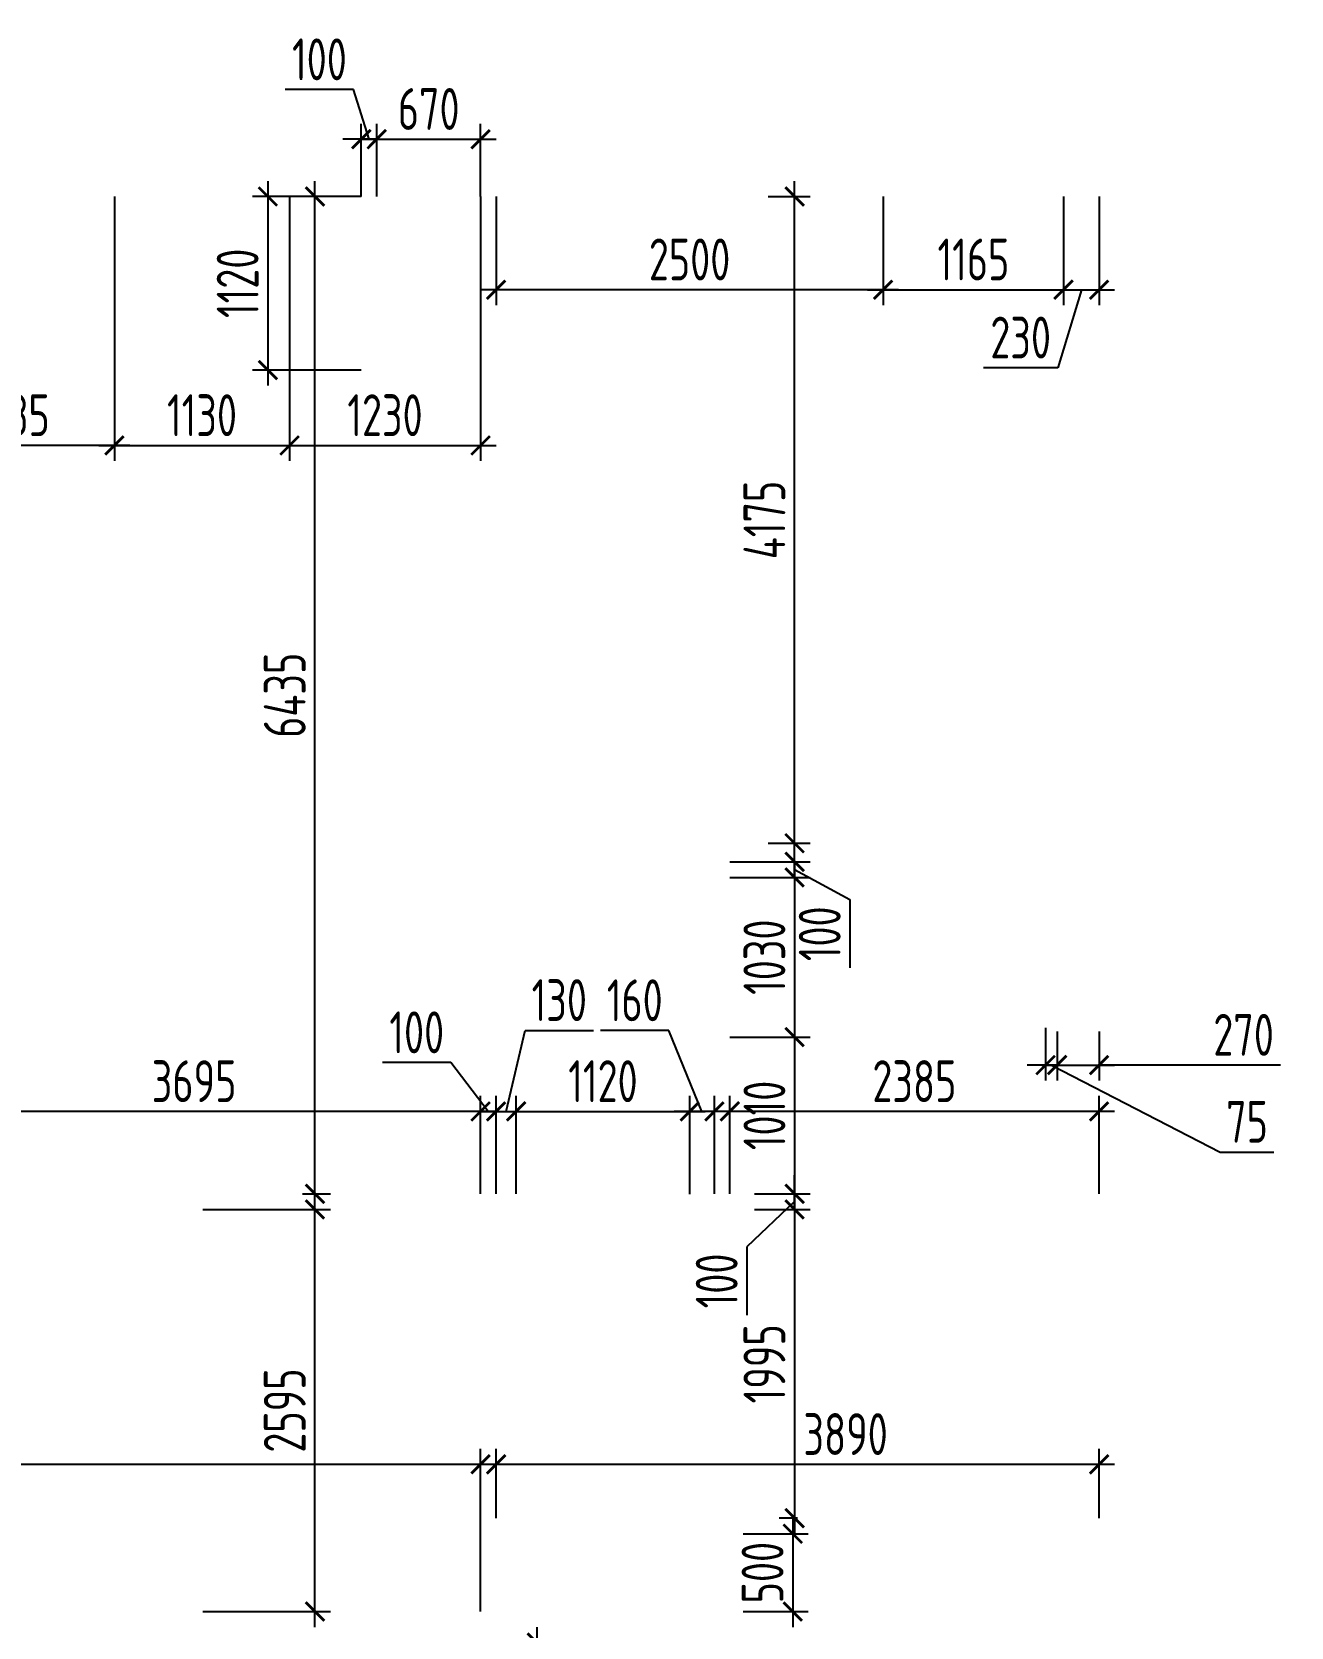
# Model space of a CAD drawing. Header units: millimetres. Extents: x -350007 to 536090, y -888 to 198380.
# Drawn here: x -207442 to -199314, y 82586 to 92878 of the extents above; entities that cross this region are included whole.
import ezdxf

# ---------------------------------------------------------------- set-up
doc = ezdxf.new("R2010")
doc.units = ezdxf.units.MM
doc.layers.add('АР_Размеры нов.', color=15, linetype='Continuous', lineweight=0)
doc.styles.add('ISOCPEUR', font='isocpeur.ttf', dxfattribs={"width": 0.7})
doc.dimstyles.new('R_100', dxfattribs={"dimtxt": 270, "dimasz": 120, "dimexe": 100, "dimexo": 0, "dimgap": 60, "dimtad": 1, "dimdec": 0, "dimrnd": 5, "dimzin": 0, "dimdsep": 46, "dimtxsty": 'ISOCPEUR', "dimblk": 'ARCHTICK', "dimcen": 0, "dimdle": 100, "dimclrd": 256, "dimclre": 256, "dimclrt": 256, "dimadec": 0, "dimazin": 0, "dimtfac": 2, "dimtdec": 0, "dimtofl": 0, "dimtmove": 1, "dimatfit": 3, "dimfxl": 1, "dimtvp": 3, "dimtolj": 1, "dimtzin": 0, "dimarcsym": 0})

# ---------------------------------------------------------------- blocks, each defined once
blk = doc.blocks.new('_ArchTick')
at = {"color": 0, "linetype": 'ByBlock', "const_width": 0.15}
blk.add_lwpolyline([(-0.5, -0.5), (0.5, 0.5)], dxfattribs=at)
blk = doc.blocks.new('*D2526')
at = {"layer": 'Defpoints', "color": 0, "ltscale": 100, "transparency": 16777216}
for p in [(-203196, 85913), (-204316, 85381), (-203196, 85381)]:
    blk.add_point(p, dxfattribs=at)
at = {"layer": 'АР_Размеры нов.', "lineweight": -2, "ltscale": 100, "transparency": 16777216}
for p, q in [((-204316, 85381), (-204316, 86013)), ((-203196, 85381), (-203196, 86013)), ((-204416, 85913), (-203096, 85913))]:
    blk.add_line(p, q, dxfattribs=at)
at = {"layer": 'АР_Размеры нов.', "lineweight": -2, "ltscale": 100, "transparency": 16777216, "xscale": 120, "yscale": 120, "zscale": 120, "rotation": 180}
blk.add_blockref('_ArchTick', (-204316, 85913), dxfattribs=at)
at = {"layer": 'АР_Размеры нов.', "lineweight": -2, "ltscale": 100, "transparency": 16777216, "xscale": 120, "yscale": 120, "zscale": 120}
blk.add_blockref('_ArchTick', (-203196, 85913), dxfattribs=at)
at = {"layer": 'АР_Размеры нов.', "ltscale": 100, "transparency": 16777216, "insert": (-203756, 86108), "char_height": 270, "attachment_point": 5, "style": 'ISOCPEUR'}
blk.add_mtext('\\A1;1120', dxfattribs=at)
blk = doc.blocks.new('*D2527')
at = {"layer": 'Defpoints', "color": 0, "ltscale": 100, "transparency": 16777216}
for p in [(-202937, 87523), (-202519, 87523), (-202937, 87423)]:
    blk.add_point(p, dxfattribs=at)
at = {"layer": 'АР_Размеры нов.', "lineweight": -2, "ltscale": 100, "transparency": 16777216}
for p, q in [((-202519, 87523), (-202519, 87643)), ((-202937, 87523), (-202419, 87523)), ((-202519, 87423), (-202519, 87523)), ((-202937, 87423), (-202419, 87423)), ((-202519, 87473), (-202162, 87280)), ((-202519, 87423), (-202519, 87303)), ((-202162, 87280), (-202162, 86839))]:
    blk.add_line(p, q, dxfattribs=at)
at = {"layer": 'АР_Размеры нов.', "lineweight": -2, "ltscale": 100, "transparency": 16777216, "xscale": 120, "yscale": 120, "zscale": 120}
for p, rotation in [((-202519, 87523), 270), ((-202519, 87423), 90)]:
    blk.add_blockref('_ArchTick', p, dxfattribs=dict(at, rotation=rotation))
at = {"layer": 'АР_Размеры нов.', "ltscale": 100, "transparency": 16777216, "insert": (-202357, 87059), "char_height": 270, "attachment_point": 5, "rotation": 90, "style": 'ISOCPEUR'}
blk.add_mtext('\\A1;100', dxfattribs=at)
blk = doc.blocks.new('*D2528')
at = {"layer": 'Defpoints', "color": 0, "ltscale": 100, "transparency": 16777216}
for p in [(-202937, 87423), (-202937, 86393), (-202519, 86393)]:
    blk.add_point(p, dxfattribs=at)
at = {"layer": 'АР_Размеры нов.', "lineweight": -2, "ltscale": 100, "transparency": 16777216}
for p, q in [((-202519, 87523), (-202519, 86293)), ((-202937, 87423), (-202419, 87423)), ((-202937, 86393), (-202419, 86393))]:
    blk.add_line(p, q, dxfattribs=at)
at = {"layer": 'АР_Размеры нов.', "lineweight": -2, "ltscale": 100, "transparency": 16777216, "xscale": 120, "yscale": 120, "zscale": 120}
for p, rotation in [((-202519, 87423), 90), ((-202519, 86393), 270)]:
    blk.add_blockref('_ArchTick', p, dxfattribs=dict(at, rotation=rotation))
at = {"layer": 'АР_Размеры нов.', "ltscale": 100, "transparency": 16777216, "insert": (-202714, 86908), "char_height": 270, "attachment_point": 5, "rotation": 90, "style": 'ISOCPEUR'}
blk.add_mtext('\\A1;1030', dxfattribs=at)
blk = doc.blocks.new('*D2531')
at = {"layer": 'Defpoints', "color": 0, "ltscale": 100, "transparency": 16777216}
for p in [(-206909, 91816), (-205779, 91816), (-205779, 90210)]:
    blk.add_point(p, dxfattribs=at)
at = {"layer": 'АР_Размеры нов.', "lineweight": -2, "ltscale": 100, "transparency": 16777216}
for p, q in [((-206909, 91816), (-206909, 90110)), ((-205779, 91816), (-205779, 90110)), ((-207009, 90210), (-205679, 90210))]:
    blk.add_line(p, q, dxfattribs=at)
at = {"layer": 'АР_Размеры нов.', "lineweight": -2, "ltscale": 100, "transparency": 16777216, "xscale": 120, "yscale": 120, "zscale": 120, "rotation": 180}
blk.add_blockref('_ArchTick', (-206909, 90210), dxfattribs=at)
at = {"layer": 'АР_Размеры нов.', "lineweight": -2, "ltscale": 100, "transparency": 16777216, "xscale": 120, "yscale": 120, "zscale": 120}
blk.add_blockref('_ArchTick', (-205779, 90210), dxfattribs=at)
at = {"layer": 'АР_Размеры нов.', "ltscale": 100, "transparency": 16777216, "insert": (-206344, 90405), "char_height": 270, "attachment_point": 5, "style": 'ISOCPEUR'}
blk.add_mtext('\\A1;1130', dxfattribs=at)
blk = doc.blocks.new('*D2532')
at = {"layer": 'Defpoints', "color": 0, "ltscale": 100, "transparency": 16777216}
for p in [(-201948, 91816), (-200783, 91816), (-200783, 91215)]:
    blk.add_point(p, dxfattribs=at)
at = {"layer": 'АР_Размеры нов.', "lineweight": -2, "ltscale": 100, "transparency": 16777216}
for p, q in [((-201948, 91816), (-201948, 91115)), ((-200783, 91816), (-200783, 91115)), ((-202048, 91215), (-200683, 91215))]:
    blk.add_line(p, q, dxfattribs=at)
at = {"layer": 'АР_Размеры нов.', "lineweight": -2, "ltscale": 100, "transparency": 16777216, "xscale": 120, "yscale": 120, "zscale": 120, "rotation": 180}
blk.add_blockref('_ArchTick', (-201948, 91215), dxfattribs=at)
at = {"layer": 'АР_Размеры нов.', "lineweight": -2, "ltscale": 100, "transparency": 16777216, "xscale": 120, "yscale": 120, "zscale": 120}
blk.add_blockref('_ArchTick', (-200783, 91215), dxfattribs=at)
at = {"layer": 'АР_Размеры нов.', "ltscale": 100, "transparency": 16777216, "insert": (-201365, 91410), "char_height": 270, "attachment_point": 5, "style": 'ISOCPEUR'}
blk.add_mtext('\\A1;1165', dxfattribs=at)
blk = doc.blocks.new('*D2686')
at = {"layer": 'Defpoints', "color": 0, "ltscale": 100, "transparency": 16777216}
for p in [(-205779, 91816), (-204546, 91816), (-204546, 90210)]:
    blk.add_point(p, dxfattribs=at)
at = {"layer": 'АР_Размеры нов.', "lineweight": -2, "ltscale": 100, "transparency": 16777216}
for p, q in [((-205779, 91816), (-205779, 90110)), ((-204546, 91816), (-204546, 90110)), ((-205879, 90210), (-204446, 90210))]:
    blk.add_line(p, q, dxfattribs=at)
at = {"layer": 'АР_Размеры нов.', "lineweight": -2, "ltscale": 100, "transparency": 16777216, "xscale": 120, "yscale": 120, "zscale": 120, "rotation": 180}
blk.add_blockref('_ArchTick', (-205779, 90210), dxfattribs=at)
at = {"layer": 'АР_Размеры нов.', "lineweight": -2, "ltscale": 100, "transparency": 16777216, "xscale": 120, "yscale": 120, "zscale": 120}
blk.add_blockref('_ArchTick', (-204546, 90210), dxfattribs=at)
at = {"layer": 'АР_Размеры нов.', "ltscale": 100, "transparency": 16777216, "insert": (-205163, 90405), "char_height": 270, "attachment_point": 5, "style": 'ISOCPEUR'}
blk.add_mtext('\\A1;1230', dxfattribs=at)
blk = doc.blocks.new('*D2687')
at = {"layer": 'Defpoints', "color": 0, "ltscale": 100, "transparency": 16777216}
for p in [(-200783, 91816), (-200554, 91816), (-200554, 91215)]:
    blk.add_point(p, dxfattribs=at)
at = {"layer": 'АР_Размеры нов.', "lineweight": -2, "ltscale": 100, "transparency": 16777216}
for p, q in [((-200783, 91816), (-200783, 91115)), ((-200554, 91816), (-200554, 91115)), ((-200883, 91215), (-200454, 91215)), ((-200668, 91215), (-200821, 90711)), ((-200821, 90711), (-201300, 90711))]:
    blk.add_line(p, q, dxfattribs=at)
at = {"layer": 'АР_Размеры нов.', "lineweight": -2, "ltscale": 100, "transparency": 16777216, "xscale": 120, "yscale": 120, "zscale": 120, "rotation": 180}
blk.add_blockref('_ArchTick', (-200783, 91215), dxfattribs=at)
at = {"layer": 'АР_Размеры нов.', "lineweight": -2, "ltscale": 100, "transparency": 16777216, "xscale": 120, "yscale": 120, "zscale": 120}
blk.add_blockref('_ArchTick', (-200554, 91215), dxfattribs=at)
at = {"layer": 'АР_Размеры нов.', "ltscale": 100, "transparency": 16777216, "insert": (-201060, 90906), "char_height": 270, "attachment_point": 5, "style": 'ISOCPEUR'}
blk.add_mtext('\\A1;230', dxfattribs=at)
blk = doc.blocks.new('*D2690')
at = {"layer": 'Defpoints', "color": 0, "ltscale": 100, "transparency": 16777216}
for p in [(-204316, 85913), (-204446, 85381), (-204316, 85381)]:
    blk.add_point(p, dxfattribs=at)
at = {"layer": 'АР_Размеры нов.', "lineweight": -2, "ltscale": 100, "transparency": 16777216}
for p, q in [((-204381, 85913), (-204258, 86436)), ((-204258, 86436), (-203817, 86436)), ((-204446, 85381), (-204446, 86013)), ((-204316, 85381), (-204316, 86013)), ((-204546, 85913), (-204216, 85913))]:
    blk.add_line(p, q, dxfattribs=at)
at = {"layer": 'АР_Размеры нов.', "lineweight": -2, "ltscale": 100, "transparency": 16777216, "xscale": 120, "yscale": 120, "zscale": 120, "rotation": 180}
blk.add_blockref('_ArchTick', (-204446, 85913), dxfattribs=at)
at = {"layer": 'АР_Размеры нов.', "lineweight": -2, "ltscale": 100, "transparency": 16777216, "xscale": 120, "yscale": 120, "zscale": 120}
blk.add_blockref('_ArchTick', (-204316, 85913), dxfattribs=at)
at = {"layer": 'АР_Размеры нов.', "ltscale": 100, "transparency": 16777216, "insert": (-204038, 86631), "char_height": 270, "attachment_point": 5, "style": 'ISOCPEUR'}
blk.add_mtext('\\A1;130', dxfattribs=at)
blk = doc.blocks.new('*D3014')
at = {"layer": 'Defpoints', "color": 0, "ltscale": 500, "transparency": 16777216}
for p in [(-208244, 91816), (-206909, 91816), (-208244, 90210)]:
    blk.add_point(p, dxfattribs=at)
at = {"layer": 'АР_Размеры нов.', "lineweight": -2, "ltscale": 500, "transparency": 16777216}
for p, q in [((-208244, 91816), (-208244, 90110)), ((-206909, 91816), (-206909, 90110)), ((-206809, 90210), (-208344, 90210))]:
    blk.add_line(p, q, dxfattribs=at)
at = {"layer": 'АР_Размеры нов.', "lineweight": -2, "ltscale": 500, "transparency": 16777216, "xscale": 120, "yscale": 120, "zscale": 120, "rotation": 180}
blk.add_blockref('_ArchTick', (-208244, 90210), dxfattribs=at)
at = {"layer": 'АР_Размеры нов.', "lineweight": -2, "ltscale": 500, "transparency": 16777216, "xscale": 120, "yscale": 120, "zscale": 120}
blk.add_blockref('_ArchTick', (-206909, 90210), dxfattribs=at)
at = {"layer": 'АР_Размеры нов.', "lineweight": 13, "ltscale": 500, "transparency": 16777216, "insert": (-207576, 90405), "char_height": 270, "attachment_point": 5, "style": 'ISOCPEUR'}
blk.add_mtext('\\A1;1335', dxfattribs=at)
blk = doc.blocks.new('*D3015')
at = {"layer": 'Defpoints', "color": 0, "ltscale": 500, "transparency": 16777216}
for p in [(-204446, 91816), (-201948, 91816), (-204446, 91215)]:
    blk.add_point(p, dxfattribs=at)
at = {"layer": 'АР_Размеры нов.', "lineweight": -2, "ltscale": 500, "transparency": 16777216}
for p, q in [((-204446, 91816), (-204446, 91115)), ((-201948, 91816), (-201948, 91115)), ((-201848, 91215), (-204546, 91215))]:
    blk.add_line(p, q, dxfattribs=at)
at = {"layer": 'АР_Размеры нов.', "lineweight": -2, "ltscale": 500, "transparency": 16777216, "xscale": 120, "yscale": 120, "zscale": 120, "rotation": 180}
blk.add_blockref('_ArchTick', (-204446, 91215), dxfattribs=at)
at = {"layer": 'АР_Размеры нов.', "lineweight": -2, "ltscale": 500, "transparency": 16777216, "xscale": 120, "yscale": 120, "zscale": 120}
blk.add_blockref('_ArchTick', (-201948, 91215), dxfattribs=at)
at = {"layer": 'АР_Размеры нов.', "lineweight": 13, "ltscale": 500, "transparency": 16777216, "insert": (-203197, 91410), "char_height": 270, "attachment_point": 5, "style": 'ISOCPEUR'}
blk.add_mtext('\\A1;2500', dxfattribs=at)
blk = doc.blocks.new('*D3016')
at = {"layer": 'Defpoints', "color": 0, "ltscale": 500, "transparency": 16777216}
for p in [(-203196, 85913), (-203196, 85380), (-203037, 85381)]:
    blk.add_point(p, dxfattribs=at)
at = {"layer": 'АР_Размеры нов.', "lineweight": -2, "ltscale": 500, "transparency": 16777216}
for p, q in [((-203330, 86435), (-203772, 86435)), ((-203117, 85913), (-203330, 86435)), ((-203196, 85380), (-203196, 86013)), ((-203037, 85381), (-203037, 86013)), ((-202937, 85913), (-203296, 85913))]:
    blk.add_line(p, q, dxfattribs=at)
at = {"layer": 'АР_Размеры нов.', "lineweight": -2, "ltscale": 500, "transparency": 16777216, "xscale": 120, "yscale": 120, "zscale": 120, "rotation": 180}
blk.add_blockref('_ArchTick', (-203196, 85913), dxfattribs=at)
at = {"layer": 'АР_Размеры нов.', "lineweight": -2, "ltscale": 500, "transparency": 16777216, "xscale": 120, "yscale": 120, "zscale": 120}
blk.add_blockref('_ArchTick', (-203037, 85913), dxfattribs=at)
at = {"layer": 'АР_Размеры нов.', "lineweight": 13, "ltscale": 500, "transparency": 16777216, "insert": (-203551, 86630), "char_height": 270, "attachment_point": 5, "style": 'ISOCPEUR'}
blk.add_mtext('\\A1;160', dxfattribs=at)
blk = doc.blocks.new('*D3017')
at = {"layer": 'Defpoints', "color": 0, "ltscale": 500, "transparency": 16777216}
for p in [(-202937, 85913), (-202937, 85381), (-200554, 85381)]:
    blk.add_point(p, dxfattribs=at)
at = {"layer": 'АР_Размеры нов.', "lineweight": -2, "ltscale": 500, "transparency": 16777216}
for p, q in [((-202937, 85381), (-202937, 86013)), ((-200554, 85381), (-200554, 86013)), ((-200454, 85913), (-203037, 85913))]:
    blk.add_line(p, q, dxfattribs=at)
at = {"layer": 'АР_Размеры нов.', "lineweight": -2, "ltscale": 500, "transparency": 16777216, "xscale": 120, "yscale": 120, "zscale": 120, "rotation": 180}
blk.add_blockref('_ArchTick', (-202937, 85913), dxfattribs=at)
at = {"layer": 'АР_Размеры нов.', "lineweight": -2, "ltscale": 500, "transparency": 16777216, "xscale": 120, "yscale": 120, "zscale": 120}
blk.add_blockref('_ArchTick', (-200554, 85913), dxfattribs=at)
at = {"layer": 'АР_Размеры нов.', "lineweight": 13, "ltscale": 500, "transparency": 16777216, "insert": (-201746, 86108), "char_height": 270, "attachment_point": 5, "style": 'ISOCPEUR'}
blk.add_mtext('\\A1;2385', dxfattribs=at)
blk = doc.blocks.new('*D3018')
at = {"layer": 'Defpoints', "color": 0, "ltscale": 500, "transparency": 16777216}
for p in [(-202937, 86393), (-202715, 85381), (-202519, 85381)]:
    blk.add_point(p, dxfattribs=at)
at = {"layer": 'АР_Размеры нов.', "lineweight": -2, "ltscale": 500, "transparency": 16777216}
for p, q in [((-202519, 86493), (-202519, 85281)), ((-202937, 86393), (-202419, 86393)), ((-202715, 85381), (-202419, 85381))]:
    blk.add_line(p, q, dxfattribs=at)
at = {"layer": 'АР_Размеры нов.', "lineweight": -2, "ltscale": 500, "transparency": 16777216, "xscale": 120, "yscale": 120, "zscale": 120}
for p, rotation in [((-202519, 86393), 90), ((-202519, 85381), 270)]:
    blk.add_blockref('_ArchTick', p, dxfattribs=dict(at, rotation=rotation))
at = {"layer": 'АР_Размеры нов.', "lineweight": 13, "ltscale": 500, "transparency": 16777216, "insert": (-202714, 85887), "char_height": 270, "attachment_point": 5, "rotation": 90, "style": 'ISOCPEUR'}
blk.add_mtext('\\A1;1010', dxfattribs=at)
blk = doc.blocks.new('*D3019')
at = {"layer": 'Defpoints', "color": 0, "ltscale": 500, "transparency": 16777216}
for p in [(-202690, 91816), (-202519, 91816), (-202690, 87643)]:
    blk.add_point(p, dxfattribs=at)
at = {"layer": 'АР_Размеры нов.', "lineweight": -2, "ltscale": 500, "transparency": 16777216}
for p, q in [((-202519, 87543), (-202519, 91916)), ((-202690, 91816), (-202419, 91816)), ((-202690, 87643), (-202419, 87643))]:
    blk.add_line(p, q, dxfattribs=at)
at = {"layer": 'АР_Размеры нов.', "lineweight": -2, "ltscale": 500, "transparency": 16777216, "xscale": 120, "yscale": 120, "zscale": 120}
for p, rotation in [((-202519, 91816), 90), ((-202519, 87643), 270)]:
    blk.add_blockref('_ArchTick', p, dxfattribs=dict(at, rotation=rotation))
at = {"layer": 'АР_Размеры нов.', "lineweight": 13, "ltscale": 500, "transparency": 16777216, "insert": (-202714, 89729), "char_height": 270, "attachment_point": 5, "rotation": 90, "style": 'ISOCPEUR'}
blk.add_mtext('\\A1;4175', dxfattribs=at)
blk = doc.blocks.new('*D3020')
at = {"layer": 'Defpoints', "color": 0, "ltscale": 500, "transparency": 16777216}
for p in [(-208244, 85913), (-208244, 85381), (-204546, 85381)]:
    blk.add_point(p, dxfattribs=at)
at = {"layer": 'АР_Размеры нов.', "lineweight": -2, "ltscale": 500, "transparency": 16777216}
for p, q in [((-208244, 85381), (-208244, 86013)), ((-204546, 85381), (-204546, 86013)), ((-204446, 85913), (-208344, 85913))]:
    blk.add_line(p, q, dxfattribs=at)
at = {"layer": 'АР_Размеры нов.', "lineweight": -2, "ltscale": 500, "transparency": 16777216, "xscale": 120, "yscale": 120, "zscale": 120, "rotation": 180}
blk.add_blockref('_ArchTick', (-208244, 85913), dxfattribs=at)
at = {"layer": 'АР_Размеры нов.', "lineweight": -2, "ltscale": 500, "transparency": 16777216, "xscale": 120, "yscale": 120, "zscale": 120}
blk.add_blockref('_ArchTick', (-204546, 85913), dxfattribs=at)
at = {"layer": 'АР_Размеры нов.', "lineweight": 13, "ltscale": 500, "transparency": 16777216, "insert": (-206395, 86108), "char_height": 270, "attachment_point": 5, "style": 'ISOCPEUR'}
blk.add_mtext('\\A1;3695', dxfattribs=at)
blk = doc.blocks.new('*D3022')
at = {"layer": 'Defpoints', "color": 0, "ltscale": 500, "transparency": 16777216}
for p in [(-202720, 85281), (-202519, 83288), (-202500, 83288)]:
    blk.add_point(p, dxfattribs=at)
at = {"layer": 'АР_Размеры нов.', "lineweight": -2, "ltscale": 500, "transparency": 16777216}
for p, q in [((-202519, 85381), (-202519, 83188)), ((-202720, 85281), (-202419, 85281)), ((-202500, 83288), (-202619, 83288))]:
    blk.add_line(p, q, dxfattribs=at)
at = {"layer": 'АР_Размеры нов.', "lineweight": -2, "ltscale": 500, "transparency": 16777216, "xscale": 120, "yscale": 120, "zscale": 120}
for p, rotation in [((-202519, 85281), 90), ((-202519, 83288), 270)]:
    blk.add_blockref('_ArchTick', p, dxfattribs=dict(at, rotation=rotation))
at = {"layer": 'АР_Размеры нов.', "lineweight": 13, "ltscale": 500, "transparency": 16777216, "insert": (-202714, 84284), "char_height": 270, "attachment_point": 5, "rotation": 90, "style": 'ISOCPEUR'}
blk.add_mtext('\\A1;1995', dxfattribs=at)
blk = doc.blocks.new('*D3023')
at = {"layer": 'Defpoints', "color": 0, "ltscale": 500, "transparency": 16777216}
for p in [(-202852, 83188), (-202852, 82686), (-202531, 82686)]:
    blk.add_point(p, dxfattribs=at)
at = {"layer": 'АР_Размеры нов.', "lineweight": -2, "ltscale": 500, "transparency": 16777216}
for p, q in [((-202531, 83288), (-202531, 82586)), ((-202852, 83188), (-202431, 83188)), ((-202852, 82686), (-202431, 82686))]:
    blk.add_line(p, q, dxfattribs=at)
at = {"layer": 'АР_Размеры нов.', "lineweight": -2, "ltscale": 500, "transparency": 16777216, "xscale": 120, "yscale": 120, "zscale": 120}
for p, rotation in [((-202531, 83188), 90), ((-202531, 82686), 270)]:
    blk.add_blockref('_ArchTick', p, dxfattribs=dict(at, rotation=rotation))
at = {"layer": 'АР_Размеры нов.', "lineweight": 13, "ltscale": 500, "transparency": 16777216, "insert": (-202726, 82937), "char_height": 270, "attachment_point": 5, "rotation": 90, "style": 'ISOCPEUR'}
blk.add_mtext('\\A1;500', dxfattribs=at)
blk = doc.blocks.new('*D3026')
at = {"layer": 'Defpoints', "color": 0, "ltscale": 500, "transparency": 16777216}
for p in [(-204546, 83636), (-211914, 82686), (-204546, 82686)]:
    blk.add_point(p, dxfattribs=at)
at = {"layer": 'АР_Размеры нов.', "lineweight": -2, "ltscale": 500, "transparency": 16777216}
for p, q in [((-211914, 82686), (-211914, 83736)), ((-204546, 82686), (-204546, 83736)), ((-212014, 83636), (-204446, 83636))]:
    blk.add_line(p, q, dxfattribs=at)
at = {"layer": 'АР_Размеры нов.', "lineweight": -2, "ltscale": 500, "transparency": 16777216, "xscale": 120, "yscale": 120, "zscale": 120, "rotation": 180}
blk.add_blockref('_ArchTick', (-211914, 83636), dxfattribs=at)
at = {"layer": 'АР_Размеры нов.', "lineweight": -2, "ltscale": 500, "transparency": 16777216, "xscale": 120, "yscale": 120, "zscale": 120}
blk.add_blockref('_ArchTick', (-204546, 83636), dxfattribs=at)
at = {"layer": 'АР_Размеры нов.', "lineweight": 13, "ltscale": 500, "transparency": 16777216, "insert": (-208230, 83831), "char_height": 270, "attachment_point": 5, "style": 'ISOCPEUR'}
blk.add_mtext('\\A1;7370', dxfattribs=at)
blk = doc.blocks.new('*D3027')
at = {"layer": 'Defpoints', "color": 0, "ltscale": 500, "transparency": 16777216}
for p in [(-200554, 83636), (-204446, 83288), (-200554, 83288)]:
    blk.add_point(p, dxfattribs=at)
at = {"layer": 'АР_Размеры нов.', "lineweight": -2, "ltscale": 500, "transparency": 16777216}
for p, q in [((-204446, 83288), (-204446, 83736)), ((-200554, 83288), (-200554, 83736)), ((-204546, 83636), (-200454, 83636))]:
    blk.add_line(p, q, dxfattribs=at)
at = {"layer": 'АР_Размеры нов.', "lineweight": -2, "ltscale": 500, "transparency": 16777216, "xscale": 120, "yscale": 120, "zscale": 120, "rotation": 180}
blk.add_blockref('_ArchTick', (-204446, 83636), dxfattribs=at)
at = {"layer": 'АР_Размеры нов.', "lineweight": -2, "ltscale": 500, "transparency": 16777216, "xscale": 120, "yscale": 120, "zscale": 120}
blk.add_blockref('_ArchTick', (-200554, 83636), dxfattribs=at)
at = {"layer": 'АР_Размеры нов.', "lineweight": 13, "ltscale": 500, "transparency": 16777216, "insert": (-202190, 83831), "char_height": 270, "attachment_point": 5, "style": 'ISOCPEUR'}
blk.add_mtext('\\A1;3890', dxfattribs=at)
blk = doc.blocks.new('*D3028')
at = {"layer": 'Defpoints', "color": 0, "ltscale": 500, "transparency": 16777216}
for p in [(-206338, 85281), (-205615, 85281), (-206338, 82686)]:
    blk.add_point(p, dxfattribs=at)
at = {"layer": 'АР_Размеры нов.', "lineweight": -2, "ltscale": 500, "transparency": 16777216}
for p, q in [((-205615, 82586), (-205615, 85381)), ((-206338, 85281), (-205515, 85281)), ((-206338, 82686), (-205515, 82686))]:
    blk.add_line(p, q, dxfattribs=at)
at = {"layer": 'АР_Размеры нов.', "lineweight": -2, "ltscale": 500, "transparency": 16777216, "xscale": 120, "yscale": 120, "zscale": 120}
for p, rotation in [((-205615, 85281), 90), ((-205615, 82686), 270)]:
    blk.add_blockref('_ArchTick', p, dxfattribs=dict(at, rotation=rotation))
at = {"layer": 'АР_Размеры нов.', "lineweight": 13, "ltscale": 500, "transparency": 16777216, "insert": (-205810, 83983), "char_height": 270, "attachment_point": 5, "rotation": 90, "style": 'ISOCPEUR'}
blk.add_mtext('\\A1;2595', dxfattribs=at)
blk = doc.blocks.new('*D3029')
at = {"layer": 'Defpoints', "color": 0, "ltscale": 500, "transparency": 16777216}
for p in [(-205615, 91816), (-205484, 91816), (-205696, 85381)]:
    blk.add_point(p, dxfattribs=at)
at = {"layer": 'АР_Размеры нов.', "lineweight": -2, "ltscale": 500, "transparency": 16777216}
for p, q in [((-205615, 85281), (-205615, 91916)), ((-205484, 91816), (-205715, 91816)), ((-205696, 85381), (-205515, 85381))]:
    blk.add_line(p, q, dxfattribs=at)
at = {"layer": 'АР_Размеры нов.', "lineweight": -2, "ltscale": 500, "transparency": 16777216, "xscale": 120, "yscale": 120, "zscale": 120}
for p, rotation in [((-205615, 91816), 90), ((-205615, 85381), 270)]:
    blk.add_blockref('_ArchTick', p, dxfattribs=dict(at, rotation=rotation))
at = {"layer": 'АР_Размеры нов.', "lineweight": 13, "ltscale": 500, "transparency": 16777216, "insert": (-205810, 88598), "char_height": 270, "attachment_point": 5, "rotation": 90, "style": 'ISOCPEUR'}
blk.add_mtext('\\A1;6435', dxfattribs=at)
blk = doc.blocks.new('*D3030')
at = {"layer": 'Defpoints', "color": 0, "ltscale": 500, "transparency": 16777216}
for p in [(-202779, 85381), (-202519, 85381), (-202779, 85281)]:
    blk.add_point(p, dxfattribs=at)
at = {"layer": 'АР_Размеры нов.', "lineweight": -2, "ltscale": 500, "transparency": 16777216}
for p, q in [((-202519, 85381), (-202519, 85501)), ((-202519, 85331), (-202827, 85040)), ((-202779, 85381), (-202419, 85381)), ((-202519, 85281), (-202519, 85381)), ((-202779, 85281), (-202419, 85281)), ((-202519, 85281), (-202519, 85161)), ((-202827, 85040), (-202827, 84599))]:
    blk.add_line(p, q, dxfattribs=at)
at = {"layer": 'АР_Размеры нов.', "lineweight": -2, "ltscale": 500, "transparency": 16777216, "xscale": 120, "yscale": 120, "zscale": 120}
for p, rotation in [((-202519, 85381), 270), ((-202519, 85281), 90)]:
    blk.add_blockref('_ArchTick', p, dxfattribs=dict(at, rotation=rotation))
at = {"layer": 'АР_Размеры нов.', "lineweight": 13, "ltscale": 500, "transparency": 16777216, "insert": (-203022, 84819), "char_height": 270, "attachment_point": 5, "rotation": 90, "style": 'ISOCPEUR'}
blk.add_mtext('\\A1;100', dxfattribs=at)
blk = doc.blocks.new('*D1661')
at = {"layer": 'Defpoints', "color": 0, "ltscale": 500, "transparency": 16777216}
for p in [(-204446, 85913), (-204546, 85641), (-204446, 85641)]:
    blk.add_point(p, dxfattribs=at)
at = {"layer": 'АР_Размеры нов.', "lineweight": -2, "ltscale": 500, "transparency": 16777216}
for p, q in [((-204738, 86228), (-205179, 86228)), ((-204496, 85913), (-204738, 86228)), ((-204546, 85641), (-204546, 86013)), ((-204446, 85641), (-204446, 86013)), ((-204546, 85913), (-204666, 85913)), ((-204546, 85913), (-204446, 85913)), ((-204446, 85913), (-204326, 85913))]:
    blk.add_line(p, q, dxfattribs=at)
at = {"layer": 'АР_Размеры нов.', "lineweight": -2, "ltscale": 500, "transparency": 16777216, "xscale": 120, "yscale": 120, "zscale": 120}
blk.add_blockref('_ArchTick', (-204546, 85913), dxfattribs=at)
at = {"layer": 'АР_Размеры нов.', "lineweight": -2, "ltscale": 500, "transparency": 16777216, "xscale": 120, "yscale": 120, "zscale": 120, "rotation": 180}
blk.add_blockref('_ArchTick', (-204446, 85913), dxfattribs=at)
at = {"layer": 'АР_Размеры нов.', "lineweight": 13, "ltscale": 500, "transparency": 16777216, "insert": (-204958, 86423), "char_height": 270, "attachment_point": 5, "style": 'ISOCPEUR'}
blk.add_mtext('\\A1;100', dxfattribs=at)
blk = doc.blocks.new('*D1666')
at = {"layer": 'Defpoints', "color": 0, "ltscale": 500, "transparency": 16777216}
for p in [(-204816, 82486), (-204585, 73261), (-204183, 73261)]:
    blk.add_point(p, dxfattribs=at)
at = {"layer": 'АР_Размеры нов.', "lineweight": -2, "ltscale": 500, "transparency": 16777216}
for p, q in [((-204183, 82586), (-204183, 73161)), ((-204816, 82486), (-204083, 82486)), ((-204585, 73261), (-204083, 73261))]:
    blk.add_line(p, q, dxfattribs=at)
at = {"layer": 'АР_Размеры нов.', "lineweight": -2, "ltscale": 500, "transparency": 16777216, "xscale": 120, "yscale": 120, "zscale": 120}
for p, rotation in [((-204183, 82486), 90), ((-204183, 73261), 270)]:
    blk.add_blockref('_ArchTick', p, dxfattribs=dict(at, rotation=rotation))
at = {"layer": 'АР_Размеры нов.', "lineweight": 13, "ltscale": 500, "transparency": 16777216, "insert": (-204378, 77873), "char_height": 270, "attachment_point": 5, "rotation": 90, "style": 'ISOCPEUR'}
blk.add_mtext('\\A1;9225', dxfattribs=at)
blk = doc.blocks.new('*D2203')
at = {"layer": 'Defpoints', "color": 0, "ltscale": 500, "transparency": 16777216}
for p in [(-204546, 92186), (-205216, 91816), (-204546, 91816)]:
    blk.add_point(p, dxfattribs=at)
at = {"layer": 'АР_Размеры нов.', "lineweight": -2, "ltscale": 500, "transparency": 16777216}
for p, q in [((-205216, 91816), (-205216, 92286)), ((-204546, 91816), (-204546, 92286)), ((-205316, 92186), (-204446, 92186))]:
    blk.add_line(p, q, dxfattribs=at)
at = {"layer": 'АР_Размеры нов.', "lineweight": -2, "ltscale": 500, "transparency": 16777216, "xscale": 120, "yscale": 120, "zscale": 120, "rotation": 180}
blk.add_blockref('_ArchTick', (-205216, 92186), dxfattribs=at)
at = {"layer": 'АР_Размеры нов.', "lineweight": -2, "ltscale": 500, "transparency": 16777216, "xscale": 120, "yscale": 120, "zscale": 120}
blk.add_blockref('_ArchTick', (-204546, 92186), dxfattribs=at)
at = {"layer": 'АР_Размеры нов.', "lineweight": 13, "ltscale": 500, "transparency": 16777216, "insert": (-204881, 92381), "char_height": 270, "attachment_point": 5, "style": 'ISOCPEUR'}
blk.add_mtext('\\A1;670', dxfattribs=at)
blk = doc.blocks.new('*D3998')
at = {"layer": 'Defpoints', "color": 0, "transparency": 16777216}
for p in [(-200824, 86429), (-200554, 86429), (-200554, 86212)]:
    blk.add_point(p, dxfattribs=at)
at = {"layer": 'АР_Размеры нов.', "lineweight": -2, "transparency": 16777216}
for p, q in [((-200824, 86429), (-200824, 86112)), ((-200554, 86429), (-200554, 86112)), ((-200924, 86212), (-200454, 86212)), ((-199382, 86212), (-200554, 86212))]:
    blk.add_line(p, q, dxfattribs=at)
at = {"layer": 'АР_Размеры нов.', "lineweight": -2, "transparency": 16777216, "xscale": 120, "yscale": 120, "zscale": 120, "rotation": 180}
blk.add_blockref('_ArchTick', (-200824, 86212), dxfattribs=at)
at = {"layer": 'АР_Размеры нов.', "lineweight": -2, "transparency": 16777216, "xscale": 120, "yscale": 120, "zscale": 120}
blk.add_blockref('_ArchTick', (-200554, 86212), dxfattribs=at)
at = {"layer": 'АР_Размеры нов.', "transparency": 16777216, "insert": (-199621, 86407), "char_height": 270, "attachment_point": 5, "style": 'ISOCPEUR'}
blk.add_mtext('\\A1;270', dxfattribs=at)
blk = doc.blocks.new('*D3999')
at = {"layer": 'Defpoints', "color": 0, "transparency": 16777216}
for p in [(-200899, 86452), (-200824, 86429), (-200899, 86212)]:
    blk.add_point(p, dxfattribs=at)
at = {"layer": 'АР_Размеры нов.', "lineweight": -2, "transparency": 16777216}
for p, q in [((-200899, 86452), (-200899, 86112)), ((-200824, 86429), (-200824, 86112)), ((-200899, 86212), (-201019, 86212)), ((-200824, 86212), (-200899, 86212)), ((-200862, 86212), (-199772, 85651)), ((-200824, 86212), (-200704, 86212)), ((-199772, 85651), (-199425, 85651))]:
    blk.add_line(p, q, dxfattribs=at)
at = {"layer": 'АР_Размеры нов.', "lineweight": -2, "transparency": 16777216, "xscale": 120, "yscale": 120, "zscale": 120}
blk.add_blockref('_ArchTick', (-200899, 86212), dxfattribs=at)
at = {"layer": 'АР_Размеры нов.', "lineweight": -2, "transparency": 16777216, "xscale": 120, "yscale": 120, "zscale": 120, "rotation": 180}
blk.add_blockref('_ArchTick', (-200824, 86212), dxfattribs=at)
at = {"layer": 'АР_Размеры нов.', "transparency": 16777216, "insert": (-199599, 85846), "char_height": 270, "attachment_point": 5, "style": 'ISOCPEUR'}
blk.add_mtext('\\A1;75', dxfattribs=at)
blk = doc.blocks.new('*D4000')
at = {"layer": 'Defpoints', "color": 0, "transparency": 16777216}
for p in [(-205316, 91816), (-205919, 90696), (-205316, 90696)]:
    blk.add_point(p, dxfattribs=at)
at = {"layer": 'АР_Размеры нов.', "lineweight": -2, "transparency": 16777216}
for p, q in [((-205919, 91916), (-205919, 90596)), ((-205316, 91816), (-206019, 91816)), ((-205316, 90696), (-206019, 90696))]:
    blk.add_line(p, q, dxfattribs=at)
at = {"layer": 'АР_Размеры нов.', "lineweight": -2, "transparency": 16777216, "xscale": 120, "yscale": 120, "zscale": 120}
for p, rotation in [((-205919, 91816), 90), ((-205919, 90696), 270)]:
    blk.add_blockref('_ArchTick', p, dxfattribs=dict(at, rotation=rotation))
at = {"layer": 'АР_Размеры нов.', "transparency": 16777216, "insert": (-206114, 91256), "char_height": 270, "attachment_point": 5, "rotation": 90, "style": 'ISOCPEUR'}
blk.add_mtext('\\A1;1120', dxfattribs=at)
blk = doc.blocks.new('*D4001')
at = {"layer": 'Defpoints', "color": 0, "transparency": 16777216}
for p in [(-205316, 92186), (-205316, 91816), (-205216, 91816)]:
    blk.add_point(p, dxfattribs=at)
at = {"layer": 'АР_Размеры нов.', "lineweight": -2, "transparency": 16777216}
for p, q in [((-205366, 92506), (-205807, 92506)), ((-205266, 92186), (-205366, 92506)), ((-205316, 91816), (-205316, 92286)), ((-205216, 91816), (-205216, 92286)), ((-205316, 92186), (-205436, 92186)), ((-205216, 92186), (-205316, 92186)), ((-205216, 92186), (-205096, 92186))]:
    blk.add_line(p, q, dxfattribs=at)
at = {"layer": 'АР_Размеры нов.', "lineweight": -2, "transparency": 16777216, "xscale": 120, "yscale": 120, "zscale": 120}
blk.add_blockref('_ArchTick', (-205316, 92186), dxfattribs=at)
at = {"layer": 'АР_Размеры нов.', "lineweight": -2, "transparency": 16777216, "xscale": 120, "yscale": 120, "zscale": 120, "rotation": 180}
blk.add_blockref('_ArchTick', (-205216, 92186), dxfattribs=at)
at = {"layer": 'АР_Размеры нов.', "transparency": 16777216, "insert": (-205586, 92701), "char_height": 270, "attachment_point": 5, "style": 'ISOCPEUR'}
blk.add_mtext('\\A1;100', dxfattribs=at)

msp = doc.modelspace()

# ---------------------------------------------------------------- dimensions: what is measured, and where the dimension line sits
at = {"layer": 'АР_Размеры нов.'}
for base, p1, p2, picture, middle in [((-205316.4, 92186.2), (-205216.4, 91815.7), (-205316.4, 91815.7), '*D4001', (-205425.8, 92506.1)), ((-200554.0363, 86212.2284), (-200824.4697, 86429.3216), (-200554.0363, 86429.3216), '*D3998', (-199621.0607, 86047.1049)), ((-200899.5, 86212.2), (-200824.5, 86429.4), (-200899.5, 86451.7), '*D3999', (-199712.1, 85651.3))]:
    dim = msp.add_linear_dim(base=base, p1=p1, p2=p2, dimstyle='R_100', override={"dimpost": '\\X'}, dxfattribs=at)
    dim.commit()
    dim.dimension.update_dxf_attribs({"geometry": picture, "text_midpoint": middle, "dimtype": 160})
at = {"layer": 'АР_Размеры нов.', "lineweight": 13, "ltscale": 500}
for base, p1, p2, override, picture, middle in [((-204546.4, 92186.2), (-205216.4, 91815.7), (-204546.4, 91815.7), {"dimpost": '\\X'}, '*D2203', (-204881.4, 92381.2)), ((-208243.7, 90210.3), (-206908.8, 91815.7), (-208243.7, 91815.7), {"dimpost": '\\X'}, '*D3014', (-207576.2, 90405.3)), ((-204446.4, 91214.7), (-201947.5, 91815.7), (-204446.4, 91815.7), {"dimpost": '\\X', "dimfxl": 2.5, "dimarcsym": 1}, '*D3015', (-203196.9, 91409.7)), ((-208243.7734, 85913.0068), (-204546.3493, 85380.7326), (-208243.7734, 85380.5247), {"dimpost": '\\X'}, '*D3020', (-206395.0613, 86108.0068)), ((-202937.4885, 85913.0068), (-200554.0363, 85380.7326), (-202937.4885, 85380.7326), {"dimpost": '\\X'}, '*D3017', (-201745.7624, 86108.0068)), ((-204546.3, 83635.7), (-211914, 82685.7), (-204546.3, 82685.7), {"dimpost": '\\X'}, '*D3026', (-208230.2, 83830.7))]:
    dim = msp.add_linear_dim(base=base, p1=p1, p2=p2, dimstyle='R_100', override=override, dxfattribs=at)
    dim.commit()
    dim.dimension.update_dxf_attribs({"geometry": picture, "text_midpoint": middle})
at = {"layer": 'АР_Размеры нов.'}
dim = msp.add_linear_dim(base=(-205919.4, 90695.7), p1=(-205316.4, 91815.7), p2=(-205316.4, 90695.7), angle=90, dimstyle='R_100', override={"dimpost": '\\X'}, dxfattribs=at)
dim.commit()
dim.dimension.update_dxf_attribs({"geometry": '*D4000', "text_midpoint": (-206114.4, 91255.7)})
at = {"layer": 'АР_Размеры нов.', "lineweight": 13, "ltscale": 500}
for base, p1, p2, override, picture, middle in [((-205614.6, 91815.7), (-205696.4, 85380.7), (-205484.2, 91815.7), {"dimpost": '\\X'}, '*D3029', (-205809.6, 88598.2)), ((-202519, 91815.7), (-202690.2, 87642.7), (-202690.2, 91815.7), {"dimpost": '\\X'}, '*D3019', (-202714, 89729.2)), ((-202519, 85380.7), (-202937.5, 86392.7), (-202714.8, 85380.7), {"dimpost": '\\X', "dimfxl": 2.5, "dimarcsym": 1}, '*D3018', (-202714, 85886.7)), ((-205614.6, 85280.7), (-206337.7, 82685.7), (-206337.7, 85280.7), {"dimpost": '\\X'}, '*D3028', (-205809.6, 83983.2)), ((-202519, 83288.1), (-202719.8, 85280.7), (-202500.2, 83288.1), {"dimpost": '\\X'}, '*D3022', (-202714, 84284.4)), ((-202530.8, 82685.7), (-202852.1, 83188.1), (-202852.1, 82685.7), {"dimpost": '\\X'}, '*D3023', (-202725.8, 82936.9)), ((-204183.2, 73260.7), (-204816.2, 82485.7), (-204584.6, 73260.7), {"dimpost": '\\X'}, '*D1666', (-204378.2, 77873.2))]:
    dim = msp.add_linear_dim(base=base, p1=p1, p2=p2, angle=90, dimstyle='R_100', override=override, dxfattribs=at)
    dim.commit()
    dim.dimension.update_dxf_attribs({"geometry": picture, "text_midpoint": middle})
at = {"layer": 'АР_Размеры нов.', "ltscale": 100}
for base, p1, p2, override, picture, middle in [((-205778.8, 90210.3), (-206908.8, 91815.7), (-205778.8, 91815.7), {"dimpost": '\\X', "dimfxl": 300, "dimarcsym": 1}, '*D2531', (-206343.8, 90405.3)), ((-204546.4, 90210.3), (-205778.8, 91815.7), (-204546.4, 91815.7), {"dimpost": '\\X', "dimfxl": 2.5, "dimarcsym": 1}, '*D2686', (-205162.6, 90405.3)), ((-200782.5, 91214.7), (-201947.5, 91815.7), (-200782.5, 91815.7), {"dimpost": '\\X', "dimfxl": 2.5, "dimarcsym": 1}, '*D2532', (-201365, 91409.7)), ((-203196, 85913), (-204316, 85380.7), (-203196, 85380.6), {"dimpost": '\\X', "dimfxl": 2.5, "dimarcsym": 1}, '*D2526', (-203756, 86108))]:
    dim = msp.add_linear_dim(base=base, p1=p1, p2=p2, dimstyle='R_100', override=override, dxfattribs=at)
    dim.commit()
    dim.dimension.update_dxf_attribs({"geometry": picture, "text_midpoint": middle})
for base, p1, p2, picture, middle in [((-200554.0363, 91214.7434), (-200782.5112, 91815.6825), (-200554.0363, 91815.6825), '*D2687', (-200880.6618, 90710.6843)), ((-204316, 85913), (-204446.3, 85380.7), (-204316, 85380.7), '*D2690', (-204198.4, 86436.1))]:
    dim = msp.add_linear_dim(base=base, p1=p1, p2=p2, dimstyle='R_100', override={"dimpost": '\\X', "dimfxl": 2.5, "dimarcsym": 1}, dxfattribs=at)
    dim.commit()
    dim.dimension.update_dxf_attribs({"geometry": picture, "text_midpoint": middle, "dimtype": 160})
dim = msp.add_linear_dim(base=(-202519, 87522.7), p1=(-202937.5, 87422.7), p2=(-202937.5, 87522.7), angle=90, dimstyle='R_100', override={"dimpost": '\\X', "dimfxl": 2.5, "dimarcsym": 1}, dxfattribs=at)
dim.commit()
dim.dimension.update_dxf_attribs({"geometry": '*D2527', "text_midpoint": (-202161.6, 87219.9), "dimtype": 160})
dim = msp.add_linear_dim(base=(-202519, 86392.7), p1=(-202937.5, 87422.7), p2=(-202937.5, 86392.7), angle=90, dimstyle='R_100', override={"dimpost": '\\X', "dimfxl": 2.5, "dimarcsym": 1}, dxfattribs=at)
dim.commit()
dim.dimension.update_dxf_attribs({"geometry": '*D2528', "text_midpoint": (-202714, 86907.7)})
at = {"layer": 'АР_Размеры нов.', "lineweight": 13, "ltscale": 500}
for base, p1, p2, picture, middle in [((-203195.9661, 85913.0068), (-203037.4885, 85380.7324), (-203195.9661, 85380.4953), '*D3016', (-203390.288, 86434.9364)), ((-204446.3, 85913), (-204546.3, 85640.6), (-204446.3, 85640.6), '*D1661', (-204797.8, 86227.7)), ((-200554, 83635.7), (-204446.3, 83288.1), (-200554, 83288.1), '*D3027', (-202190.1, 83635.7))]:
    dim = msp.add_linear_dim(base=base, p1=p1, p2=p2, dimstyle='R_100', override={"dimpost": '\\X'}, dxfattribs=at)
    dim.commit()
    dim.dimension.update_dxf_attribs({"geometry": picture, "text_midpoint": middle, "dimtype": 160})
dim = msp.add_linear_dim(base=(-202519, 85380.7), p1=(-202779.1, 85280.7), p2=(-202779.1, 85380.7), angle=90, dimstyle='R_100', override={"dimpost": '\\X'}, dxfattribs=at)
dim.commit()
dim.dimension.update_dxf_attribs({"geometry": '*D3030', "text_midpoint": (-202826.6, 84979.9), "dimtype": 160})

doc.saveas('drawing.dxf')
